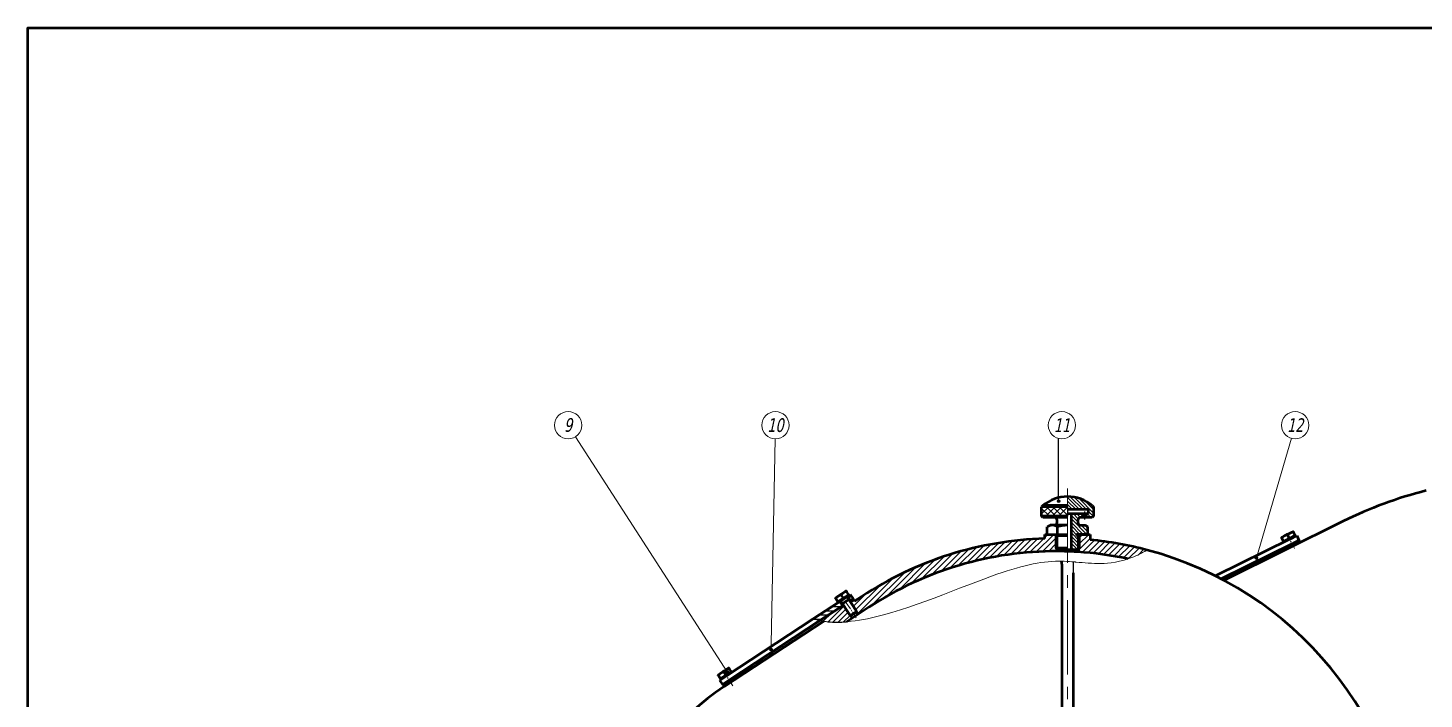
# Model space of a CAD drawing. Header units: millimetres. Extents: x 75 to 4670, y -59 to 2493.
# Drawn here: x 75 to 1149, y 1977 to 2493 of the extents above; entities that cross this region are included whole.
import ezdxf

# ---------------------------------------------------------------- set-up
doc = ezdxf.new("R2010")
doc.units = ezdxf.units.MM
doc.header["$LTSCALE"] = 3
for name, pattern in [('ACAD_ISO08W100', [36, 24, -3, 6, -3]), ('CENTER2', [28.575, 19.05, -3.175, 3.175, -3.175]), ('CENTERX2', [101.6, 63.5, -12.7, 12.7, -12.7])]:
    doc.linetypes.add(name, pattern=pattern)
for name, color, linetype, lineweight in [('剖面线 (ISO)', 7, 'Continuous', 18), ('副本(1) 中心标记（ISO）', 1, 'CENTER2', 13), ('副本(1) 中心线 (ISO)', 1, 'CENTERX2', 13), ('副本(1) 可见窄的 (ISO)', 7, 'Continuous', 15), ('副本(1) 符号 (ISO)', 7, 'Continuous', 15), ('可见 (ISO)', 7, 'Continuous', 50), ('草图几何图元 (ISO)', 7, 'Continuous', 25)]:
    doc.layers.add(name, color=color, linetype=linetype, lineweight=lineweight)
doc.styles.add('GB（3.5）', font='', dxfattribs={"width": 0.8})
doc.styles.get('GB（3.5）').set_extended_font_data('Tahoma', italic=True)

# ---------------------------------------------------------------- blocks, each defined once
blk = doc.blocks.new('图框 Default Border')
at = {"layer": '可见 (ISO)', "flags": 128}
blk.add_lwpolyline([(25, 10), (25, 831), (1179, 831), (1179, 10), (25, 10)], dxfattribs=at)

msp = doc.modelspace()

# ---------------------------------------------------------------- hatches: boundary and pattern name
h = msp.add_hatch()
h.set_pattern_fill('ANSI31', color=256)
h.paths.add_polyline_path([(865.869, 2092.99), (865.869, 2102.49), (865.869, 2103.49), (859.28, 2103.49), (857.369, 2103.49), (857.369, 2100.345, 0.13780334), (716.549, 2055.793), (710.975, 2052.138), (709.878, 2053.811), (707.37, 2052.166), (712.516, 2044.316), (713.949, 2042.13), (722.032, 2047.43, -0.14573041), (865.869, 2090.489)])
h = msp.add_hatch()
h.set_pattern_fill('ANSI31', color=256)
edge = h.paths.add_edge_path()
edge.add_line((892.369, 2099.238), (892.369, 2103.49))
edge.add_line((892.369, 2103.49), (883.869, 2103.49))
edge.add_line((883.869, 2103.49), (883.869, 2102.49))
edge.add_line((883.869, 2102.49), (883.869, 2089.99))
edge.add_line((883.869, 2089.99), (883.869, 2089.899))
edge.add_arc((866.25, 1827.449), 263.041, 77.899027, 86.159488, ccw=False)
edge.add_spline(control_points=[(921.393, 2084.645), (922.855, 2085.128), (924.349, 2085.675), (928.507, 2087.368), (931.09, 2088.603), (933.59, 2089.991)], knot_values=[1.54334207, 1.54334207, 1.54334207, 1.54334207, 2.03416692, 2.03416692, 2.88440505, 2.88440505, 2.88440505, 2.88440505], degree=3, periodic=0)
edge.add_spline(control_points=[(933.59, 2089.991), (933.616, 2090.005), (933.642, 2090.02), (933.877, 2090.151), (934.086, 2090.268), (934.527, 2090.52), (934.761, 2090.655), (935.244, 2090.937), (935.467, 2091.07), (935.772, 2091.254), (935.881, 2091.319), (936.012, 2091.399), (936.044, 2091.419), (936.044, 2091.419)], knot_values=[0.00074185, 0.00074185, 0.00074185, 0.00074185, 0.00843627, 0.00843627, 0.07033551, 0.07033551, 0.14272416, 0.14272416, 0.23095679, 0.23095679, 0.29849524, 0.29849524, 0.35550673, 0.35550673, 0.35550673, 0.35550673], degree=3, periodic=0)
edge.add_arc((866.25, 1827.449), 273.041, 75.189826, 84.510856)
h = msp.add_hatch()
h.set_pattern_fill('ANSI31', color=256, angle=135)
edge = h.paths.add_edge_path()
edge.add_line((701.923, 2048.595), (699.73, 2051.941))
edge.add_line((699.73, 2051.941), (698.946, 2051.427))
edge.add_line((698.946, 2051.427), (679.125, 2038.432))
edge.add_spline(control_points=[(679.125, 2038.432), (680.85, 2037.888), (682.606, 2037.447), (684.38, 2037.094)], knot_values=[0.07184175, 0.07184175, 0.07184175, 0.07184175, 0.61450931, 0.61450931, 0.61450931, 0.61450931], degree=3, periodic=0)
edge.add_line((684.38, 2037.094), (701.923, 2048.595))
at = {"transparency": 33554687}
h = msp.add_hatch(dxfattribs=at)
h.set_pattern_fill('ANSI31', color=256, scale=0.78, angle=135)
h.paths.add_polyline_path([(707.685, 2057.156), (706.389, 2056.306), (705.595, 2055.785), (707.788, 2052.44), (709.878, 2053.811)])
at = {"layer": '剖面线 (ISO)'}
h = msp.add_hatch(dxfattribs=at)
h.set_pattern_fill('ANSI37', color=256, scale=27.94, style=0)
h.set_pattern_definition([(45, (0.0537, -0.0001), (-2.4695704, 2.4695704), []), (135, (0.0537, -0.0001), (-2.4695704, -2.4695704), [])])
h.paths.add_polyline_path([(874.869, 2124.706), (874.869, 2117.499), (854.869, 2117.499), (854.869, 2124.706)])
h = msp.add_hatch(dxfattribs=at)
h.set_pattern_fill('ANSI31', color=256, scale=22.86, style=0)
h.set_pattern_definition([(45, (0.0537, -0.0001), (-2.0205576, 2.0205576), [])])
edge = h.paths.add_edge_path()
edge.add_spline(control_points=[(690.358, 2036.23), (694.978, 2035.793), (699.819, 2035.828), (704.804, 2036.23)], knot_values=[11.87140651, 11.87140651, 11.87140651, 11.87140651, 13.60904957, 13.60904957, 13.60904957, 13.60904957], degree=3, periodic=0)
edge.add_line((704.804, 2036.23), (709.261, 2039.057))
edge.add_line((709.261, 2039.057), (708.045, 2040.913))
edge.add_line((708.045, 2040.913), (707.498, 2041.026))
edge.add_line((707.498, 2041.026), (702.352, 2048.876))
edge.add_line((702.352, 2048.876), (684.38, 2037.094))
edge.add_spline(control_points=[(684.38, 2037.094), (684.729, 2037.025), (685.08, 2036.959), (686.04, 2036.787), (686.654, 2036.688), (687.272, 2036.599)], knot_values=[2.96770116, 2.96770116, 2.96770116, 2.96770116, 3.09069896, 3.09069896, 3.30406661, 3.30406661, 3.30406661, 3.30406661], degree=3, periodic=0)
edge.add_spline(control_points=[(687.272, 2036.599), (687.272, 2036.599), (687.272, 2036.598), (687.281, 2036.597), (687.328, 2036.59), (687.502, 2036.566), (687.648, 2036.545), (688.099, 2036.484), (688.438, 2036.44), (689.088, 2036.362), (689.354, 2036.332), (689.832, 2036.282), (690.044, 2036.26), (690.29, 2036.237), (690.324, 2036.233), (690.358, 2036.23)], knot_values=[0.9780218, 0.9780218, 0.9780218, 0.9780218, 0.98373632, 0.98373632, 1.0417633, 1.0417633, 1.11354131, 1.11354131, 1.21186551, 1.21186551, 1.27570332, 1.27570332, 1.32639129, 1.32639129, 1.33461885, 1.33461885, 1.33461885, 1.33461885], degree=3, periodic=0)
at = {"layer": '副本(1) 可见窄的 (ISO)'}
h = msp.add_hatch(dxfattribs=at)
h.set_pattern_fill('ANSI31', color=256, scale=15.24, angle=-90, style=0)
h.set_pattern_definition([(315, (0.0537, -0.0001), (1.3470384, 1.3470384), [])])
edge = h.paths.add_edge_path()
edge.add_line((874.869, 2132.49), (874.869, 2125.706))
edge.add_line((874.869, 2125.706), (874.869, 2124.706))
edge.add_line((874.869, 2124.706), (874.869, 2122.49))
edge.add_line((874.869, 2122.49), (890.869, 2122.49))
edge.add_line((890.869, 2122.49), (890.869, 2119.49))
edge.add_line((890.869, 2119.49), (889.369, 2119.49))
edge.add_line((889.369, 2119.49), (889.369, 2116.49))
edge.add_line((889.369, 2116.49), (893.869, 2116.49))
edge.add_line((893.869, 2116.49), (894.869, 2117.499))
edge.add_line((894.869, 2117.499), (894.869, 2124.706))
edge.add_line((894.869, 2124.706), (893.869, 2125.706))
edge.add_ellipse((874.869, 2102.49), major_axis=(30, 0), ratio=1, start_angle=50.70352, end_angle=90)
edge = h.paths.add_edge_path()
edge.add_line((883.869, 2102.49), (883.869, 2092.99))
edge.add_line((883.869, 2092.99), (882.515, 2091.636))
edge.add_line((882.515, 2091.636), (882.369, 2091.49))
edge.add_line((882.369, 2091.49), (877.869, 2091.49))
edge.add_line((877.869, 2091.49), (877.869, 2119.49))
edge.add_line((877.869, 2119.49), (886.369, 2119.49))
edge.add_line((886.369, 2119.49), (886.369, 2116.49))
edge.add_line((886.369, 2116.49), (884.869, 2116.49))
edge.add_ellipse((884.869, 2114.49), major_axis=(-2, 0), ratio=1, start_angle=270, end_angle=360)
edge.add_line((882.869, 2114.49), (882.869, 2112.49))
edge.add_ellipse((884.869, 2112.49), major_axis=(0, -2), ratio=1, start_angle=270, end_angle=360)
edge.add_line((884.869, 2110.49), (888.369, 2110.49))
edge.add_line((888.369, 2110.49), (890.457, 2109.284))
edge.add_line((890.457, 2109.284), (890.457, 2103.49))
edge.add_line((890.457, 2103.49), (882.663, 2103.49))
edge.add_line((882.663, 2103.49), (882.515, 2103.49))
edge.add_line((882.515, 2103.49), (881.869, 2103.49))
edge.add_line((881.869, 2103.49), (881.869, 2102.49))
edge.add_line((881.869, 2102.49), (882.515, 2102.49))
edge.add_line((882.515, 2102.49), (883.869, 2102.49))
at = {"layer": '副本(1) 符号 (ISO)'}
h = msp.add_hatch(color=256, dxfattribs=at)
edge = h.paths.add_edge_path(flags=0)
edge.add_arc((868, 2129), 1.125, 0, 360)
h = msp.add_hatch(color=256, dxfattribs=at)
edge = h.paths.add_edge_path(flags=0)
edge.add_arc((1020.143, 2085.361), 1.125, 0, 360)
h = msp.add_hatch(color=256, dxfattribs=at)
edge = h.paths.add_edge_path(flags=0)
edge.add_arc((646.733, 2014.902), 1.125, 0, 360)
h = msp.add_hatch(color=256, dxfattribs=at)
edge = h.paths.add_edge_path(flags=0)
edge.add_arc((613.07, 1997.613), 1.125, 0, 360)

# ---------------------------------------------------------------- linework, layer by layer
for p, q in [((868, 2129), (868, 2177.21)), ((886.369, 2119.49), (889.369, 2119.49)), ((889.369, 2116.49), (886.369, 2116.49))]:
    msp.add_line(p, q)
at = {"color": 1, "linetype": 'ACAD_ISO08W100'}
msp.add_line((887.869, 2121), (887.869, 2115), dxfattribs=at)
at = {"layer": '副本(1) 中心标记（ISO）', "linetype": 'CENTER2'}
msp.add_line((874.868, 2138.651), (874.868, 1671.525), dxfattribs=at)
at = {"layer": '副本(1) 中心线 (ISO)', "linetype": 'CENTER2', "ltscale": 0.1}
for p, q in [((1043.548, 2104.298), (1049.355, 2092.583)), ((699.926, 2058.048), (712.174, 2039.366)), ((609.529, 1998.952), (617.307, 1987.088))]:
    msp.add_line(p, q, dxfattribs=at)
at = {"layer": '副本(1) 可见窄的 (ISO)'}
for p, q in [((874.869, 2132.49), (874.869, 2125.706)), ((874.869, 2124.706), (874.869, 2125.706)), ((874.869, 2117.499), (874.869, 2124.706)), ((874.869, 2116.49), (874.869, 2117.499)), ((874.869, 2114.49), (874.869, 2116.49)), ((874.869, 2112.49), (874.869, 2114.49)), ((874.869, 2110.49), (874.869, 2112.49)), ((874.869, 2103.49), (874.869, 2110.49)), ((874.869, 2102.49), (874.869, 2103.49)), ((874.869, 2092.99), (874.869, 2102.49)), ((874.869, 2091.49), (874.869, 2092.99))]:
    msp.add_line(p, q, dxfattribs=at)
for points, knots in [([(933.59, 2089.991), (931.09, 2088.603), (928.507, 2087.368), (915.608, 2082.117), (906.579, 2081.227), (893.817, 2080.912), (887.741, 2081.607), (881.369, 2082.171)], [1.54334207, 1.54334207, 1.54334207, 1.54334207, 2.3935802, 2.3935802, 5.70375006, 5.70375006, 9.44914869, 9.44914869, 9.44914869, 9.44914869]), ([(936.044, 2091.419), (936.044, 2091.419), (936.012, 2091.399), (935.881, 2091.319), (935.772, 2091.254), (935.467, 2091.07), (935.244, 2090.937), (934.761, 2090.655), (934.527, 2090.52), (934.086, 2090.268), (933.877, 2090.151), (933.642, 2090.02), (933.616, 2090.005), (933.59, 2089.991)], [0.000741851, 0.000741851, 0.000741851, 0.000741851, 0.057753341, 0.057753341, 0.125291789, 0.125291789, 0.213524419, 0.213524419, 0.285913068, 0.285913068, 0.347812311, 0.347812311, 0.355506727, 0.355506727, 0.355506727, 0.355506727]), ([(868.369, 2082.818), (853.73, 2082.743), (838.896, 2079.338), (784.939, 2059.987), (746.839, 2042.688), (706.245, 2036.076), (698, 2035.507), (690.358, 2036.23)], [11.87140651, 11.87140651, 11.87140651, 11.87140651, 19.60410519, 19.60410519, 30.4562741, 30.4562741, 33.33025622, 33.33025622, 33.33025622, 33.33025622]), ([(870.241, 2082.81), (870.234, 2082.81), (870.227, 2082.81), (870.121, 2082.812), (869.975, 2082.814), (869.609, 2082.817), (869.395, 2082.818), (869.013, 2082.819), (868.86, 2082.819), (868.637, 2082.819), (868.57, 2082.819), (868.473, 2082.819), (868.444, 2082.818), (868.399, 2082.818), (868.384, 2082.818), (868.369, 2082.818)], [0.632470757, 0.632470757, 0.632470757, 0.632470757, 0.638107353, 0.638107353, 0.716928372, 0.716928372, 0.793888969, 0.793888969, 0.841642796, 0.841642796, 0.861844647, 0.861844647, 0.870741683, 0.870741683, 0.875276181, 0.875276181, 0.875276181, 0.875276181]), ([(879.866, 2082.3), (879.672, 2082.316), (879.436, 2082.336), (879.025, 2082.369), (878.87, 2082.381), (878.63, 2082.4), (878.549, 2082.406), (878.431, 2082.415), (878.393, 2082.418), (878.318, 2082.424), (878.281, 2082.427), (878.243, 2082.43)], [0, 0, 0, 0, 0.088299496, 0.088299496, 0.137521516, 0.137521516, 0.162176416, 0.162176416, 0.173433266, 0.173433266, 0.184805642, 0.184805642, 0.184805642, 0.184805642]), ([(881.369, 2082.171), (881.351, 2082.172), (881.334, 2082.174), (881.175, 2082.188), (881.034, 2082.2), (880.715, 2082.228), (880.54, 2082.243), (880.185, 2082.273), (880.012, 2082.288), (879.866, 2082.3)], [0.376420263, 0.376420263, 0.376420263, 0.376420263, 0.381588343, 0.381588343, 0.42428637, 0.42428637, 0.480568761, 0.480568761, 0.547305954, 0.547305954, 0.547305954, 0.547305954]), ([(687.272, 2036.599), (686.654, 2036.688), (686.04, 2036.787), (685.08, 2036.959), (684.729, 2037.025), (684.38, 2037.094)], [2.967701161, 2.967701161, 2.967701161, 2.967701161, 3.181068809, 3.181068809, 3.304066609, 3.304066609, 3.304066609, 3.304066609]), ([(690.358, 2036.23), (690.324, 2036.233), (690.29, 2036.237), (690.044, 2036.26), (689.832, 2036.282), (689.354, 2036.332), (689.088, 2036.362), (688.438, 2036.44), (688.099, 2036.484), (687.648, 2036.545), (687.502, 2036.566), (687.328, 2036.59), (687.281, 2036.597), (687.272, 2036.598), (687.272, 2036.599), (687.272, 2036.599)], [0.978021797, 0.978021797, 0.978021797, 0.978021797, 0.98624935, 0.98624935, 1.03693732, 1.03693732, 1.100775131, 1.100775131, 1.199099336, 1.199099336, 1.270877345, 1.270877345, 1.328904324, 1.328904324, 1.334618845, 1.334618845, 1.334618845, 1.334618845])]:
    msp.add_open_spline(points, degree=3, knots=knots, dxfattribs=at)
for points in [[(878.243, 2082.43), (875.675, 2082.624), (873.033, 2082.773), (870.241, 2082.81)], [(684.38, 2037.094), (682.606, 2037.447), (680.85, 2037.888), (679.125, 2038.432)]]:
    msp.add_open_spline(points, degree=3, dxfattribs=at)
at = {"layer": '副本(1) 符号 (ISO)'}
for p, q in [((610.631, 2001.394), (496.318, 2178.601)), ((646.82, 2019.401), (649.878, 2176.915)), ((1020.143, 2085.361), (1047.131, 2177.342)), ((646.82, 2019.401), (646.755, 2016.027)), ((610.631, 2001.394), (612.46, 1998.558))]:
    msp.add_line(p, q, dxfattribs=at)
for centre, radius in [((490.644, 2187.397), 10.5), ((650.081, 2187.397), 10.5), ((870.542, 2187.397), 10.5), ((1050.019, 2187.397), 10.5), ((868, 2129), 1.125), ((1020.143, 2085.361), 1.125), ((646.733, 2014.902), 1.125), ((613.07, 1997.613), 1.125)]:
    msp.add_circle(centre, radius, dxfattribs=at)
at = {"layer": '可见 (ISO)'}
for p, q in [((855.869, 2125.706), (854.869, 2124.706)), ((874.869, 2124.706), (854.869, 2124.706)), ((854.869, 2117.499), (854.869, 2124.706)), ((874.869, 2117.499), (854.869, 2117.499)), ((855.869, 2116.49), (854.869, 2117.499)), ((874.869, 2125.706), (855.869, 2125.706)), ((874.869, 2116.49), (855.869, 2116.49)), ((890.869, 2122.49), (874.869, 2122.49)), ((874.869, 2119.49), (877.869, 2119.49)), ((877.869, 2119.49), (886.369, 2119.49)), ((877.869, 2091.49), (877.869, 2119.49)), ((886.369, 2116.49), (884.869, 2116.49)), ((886.369, 2119.49), (886.369, 2116.49)), ((886.369, 2119.49), (889.369, 2119.49)), ((889.369, 2116.49), (886.369, 2116.49)), ((889.369, 2119.49), (890.869, 2119.49)), ((889.369, 2116.49), (889.369, 2119.49)), ((893.869, 2116.49), (889.369, 2116.49)), ((890.869, 2119.49), (890.869, 2122.49)), ((893.869, 2125.706), (894.869, 2124.706)), ((894.869, 2117.499), (893.869, 2116.49)), ((894.869, 2124.706), (894.869, 2117.499)), ((861.369, 2110.49), (859.28, 2109.284)), ((859.28, 2103.49), (859.28, 2109.284)), ((863.177, 2110.49), (861.369, 2110.49)), ((874.869, 2110.49), (863.177, 2110.49)), ((866.869, 2112.49), (866.869, 2114.49)), ((867.074, 2103.49), (867.074, 2109.284)), ((882.869, 2114.49), (882.869, 2112.49)), ((884.869, 2110.49), (888.369, 2110.49)), ((888.369, 2110.49), (890.457, 2109.284)), ((890.457, 2103.49), (890.457, 2109.284)), ((1087.025, 2113.573), (996.189, 2068.542)), ((1048.472, 2105.622), (1046.232, 2104.512)), ((857.369, 2103.49), (859.28, 2103.49)), ((857.369, 2100.345), (857.369, 2103.49)), ((859.28, 2103.49), (867.074, 2103.49)), ((865.869, 2102.49), (874.869, 2102.49)), ((865.869, 2102.49), (865.869, 2092.99)), ((867.074, 2103.49), (874.869, 2103.49)), ((867.222, 2103.49), (867.222, 2102.49)), ((867.869, 2103.49), (867.869, 2102.49)), ((881.869, 2103.49), (881.869, 2102.49)), ((890.457, 2103.49), (881.869, 2103.49)), ((881.869, 2102.49), (883.869, 2102.49)), ((882.515, 2103.49), (892.369, 2103.49)), ((883.869, 2102.49), (883.869, 2092.99)), ((892.369, 2103.49), (892.369, 2099.238)), ((1045.769, 2099.818), (988.666, 2071.51)), ((1047.545, 2096.234), (993.092, 2069.239)), ((993.092, 2069.239), (1047.545, 2096.234)), ((1041.752, 2102.291), (1039.512, 2101.181)), ((1041.067, 2098.045), (1039.711, 2100.781)), ((1045.547, 2100.266), (1041.067, 2098.045)), ((1041.56, 2098.289), (1041.782, 2097.841)), ((1046.232, 2104.512), (1041.752, 2102.291)), ((1045.547, 2100.266), (1044.19, 2103.001)), ((1050.026, 2102.487), (1045.547, 2100.266)), ((1045.769, 2099.818), (1051.144, 2102.483)), ((1047.545, 2096.234), (1052.921, 2098.899)), ((1047.545, 2096.234), (1052.921, 2098.899)), ((1050.026, 2102.487), (1048.67, 2105.222)), ((1049.534, 2102.242), (1049.756, 2101.794)), ((1051.144, 2102.483), (1052.921, 2098.899)), ((1053.809, 2097.107), (1052.921, 2098.899)), ((865.869, 2092.99), (874.869, 2092.99)), ((867.369, 2091.49), (865.869, 2092.99)), ((867.222, 2091.636), (867.222, 2090.488)), ((874.869, 2091.49), (867.369, 2091.49)), ((877.869, 2091.49), (874.869, 2091.49)), ((882.369, 2091.49), (877.869, 2091.49)), ((883.869, 2092.99), (882.369, 2091.49)), ((870.369, 2080.542), (870.369, 1924.23)), ((879.369, 1924.23), (879.369, 2073.793)), ((996.189, 2068.542), (995.267, 2068.085)), ((698.384, 2055.841), (696.293, 2054.47)), ((698.212, 2051.543), (696.538, 2054.097)), ((702.393, 2054.285), (698.212, 2051.543)), ((702.565, 2058.582), (698.384, 2055.841)), ((698.672, 2051.845), (698.946, 2051.427)), ((698.946, 2051.427), (706.389, 2056.306)), ((700.159, 2052.222), (707.498, 2041.026)), ((702.393, 2054.285), (700.719, 2056.838)), ((706.575, 2057.026), (702.393, 2054.285)), ((704.656, 2059.953), (702.565, 2058.582)), ((706.575, 2057.026), (704.901, 2059.579)), ((705.176, 2055.511), (712.516, 2044.316)), ((706.115, 2056.724), (706.389, 2056.306)), ((706.389, 2056.306), (707.685, 2057.156)), ((709.878, 2053.811), (707.37, 2052.166)), ((707.37, 2052.166), (709.878, 2053.811)), ((707.685, 2057.156), (709.878, 2053.811)), ((709.878, 2053.811), (710.975, 2052.138)), ((710.975, 2052.138), (716.549, 2055.793)), ((679.125, 2038.432), (698.946, 2051.427)), ((702.352, 2048.876), (684.38, 2037.094)), ((701.515, 2048.328), (702.352, 2048.876)), ((707.498, 2041.026), (712.516, 2044.316)), ((708.347, 2040.85), (707.498, 2041.026)), ((722.032, 2047.43), (708.095, 2038.292)), ((712.339, 2043.467), (708.347, 2040.85)), ((712.339, 2043.467), (712.516, 2044.316)), ((687.272, 2036.599), (610.619, 1986.345)), ((612.347, 1994.653), (679.125, 2038.432)), ((614.54, 1991.308), (684.38, 2037.094)), ((614.54, 1991.308), (684.38, 2037.094)), ((708.095, 2038.292), (704.971, 2036.244)), ((612.245, 1999.369), (608.063, 1996.627)), ((614.336, 2000.739), (612.245, 1999.369)), ((616.254, 1997.812), (614.58, 2000.366)), ((608.063, 1996.627), (605.973, 1995.257)), ((607.891, 1992.33), (606.217, 1994.883)), ((612.347, 1994.653), (607.329, 1991.363)), ((609.522, 1988.018), (607.329, 1991.363)), ((612.073, 1995.071), (607.891, 1992.33)), ((608.351, 1992.631), (608.626, 1992.213)), ((614.54, 1991.308), (609.522, 1988.018)), ((609.522, 1988.018), (614.54, 1991.308)), ((609.522, 1988.018), (610.619, 1986.345)), ((612.073, 1995.071), (610.399, 1997.625)), ((616.254, 1997.812), (612.073, 1995.071)), ((615.795, 1997.511), (616.069, 1997.093))]:
    msp.add_line(p, q, dxfattribs=at)
for centre, radius, start, end in [((874.869, 2102.49), 30, 90, 129.29648), ((874.869, 2102.49), 30, 50.70352, 90), ((1228.869, 1827.449), 319.354, 104.145056, 116.369552), ((864.869, 2114.49), 2, 0, 90), ((884.869, 2114.49), 2, 90, 180), ((864.869, 2112.49), 2, 270, 0), ((884.869, 2112.49), 2, 180, 270), ((866.25, 1827.449), 273.041, 91.864085, 123.248618), ((866.25, 1827.449), 273.041, 75.189826, 84.510856), ((866.25, 1827.449), 263.041, 89.788387, 123.248618), ((866.25, 1827.449), 263.041, 77.898845, 86.454849), ((866.25, 1827.449), 273.041, 3.54365, 75.189826), ((714.791, 1827.449), 190, 123.248618, 161.254921)]:
    msp.add_arc(centre, radius, start, end, dxfattribs=at)
msp.add_ellipse((868.369, 2080.542), major_axis=(0, 6.446), ratio=0.31026213, start_param=4.71238898, end_param=5.0719277, dxfattribs=at)
for points in [[(863.177, 2110.49), (861.369, 2110.49), (859.28, 2109.284)], [(867.074, 2109.284), (864.986, 2110.49), (863.177, 2110.49)], [(874.869, 2110.49), (871.251, 2110.49), (867.074, 2109.284)], [(1048.472, 2105.622), (1048.472, 2105.622), (1048.67, 2105.222)], [(1039.711, 2100.781), (1039.512, 2101.181), (1039.512, 2101.181)], [(1041.752, 2102.291), (1040.713, 2101.776), (1039.711, 2100.781)], [(1044.19, 2103.001), (1042.792, 2102.807), (1041.752, 2102.291)], [(1046.232, 2104.512), (1045.192, 2103.997), (1044.19, 2103.001)], [(1048.67, 2105.222), (1047.271, 2105.027), (1046.232, 2104.512)], [(696.538, 2054.097), (696.293, 2054.47), (696.293, 2054.47)], [(698.384, 2055.841), (697.413, 2055.205), (696.538, 2054.097)], [(700.719, 2056.838), (699.354, 2056.477), (698.384, 2055.841)], [(702.565, 2058.582), (701.595, 2057.946), (700.719, 2056.838)], [(704.901, 2059.579), (703.535, 2059.218), (702.565, 2058.582)], [(704.656, 2059.953), (704.656, 2059.953), (704.901, 2059.579)], [(612.245, 1999.369), (611.274, 1998.733), (610.399, 1997.625)], [(614.58, 2000.366), (613.215, 2000.005), (612.245, 1999.369)], [(614.336, 2000.739), (614.336, 2000.739), (614.58, 2000.366)], [(606.217, 1994.883), (605.973, 1995.257), (605.973, 1995.257)], [(608.063, 1996.627), (607.093, 1995.991), (606.217, 1994.883)], [(610.399, 1997.625), (609.034, 1997.264), (608.063, 1996.627)]]:
    msp.add_rational_spline(points, [1, 1.0379548493, 1], degree=2, dxfattribs=at)
msp.add_open_spline([(882.515, 2089.986), (882.515, 2089.986), (882.324, 2089.998), (881.543, 2090.045), (880.955, 2090.079), (879.598, 2090.152), (878.738, 2090.195), (876.854, 2090.278), (875.829, 2090.317), (873.909, 2090.38), (872.885, 2090.408), (871.001, 2090.448), (870.141, 2090.462), (868.783, 2090.478), (868.194, 2090.483), (867.414, 2090.487), (867.222, 2090.488), (867.222, 2090.488)], degree=3, knots=[0, 0, 0, 0, 0.28806612, 0.28806612, 0.57613224, 0.57613224, 0.86446544, 0.86446544, 1.15279865, 1.15279865, 1.44091839, 1.44091839, 1.72903813, 1.72903813, 2.01708294, 2.01708294, 2.30512775, 2.30512775, 2.30512775, 2.30512775], dxfattribs=at)
at = {"layer": '草图几何图元 (ISO)'}
for p, q in [((854.869, 2124.706), (874.869, 2124.706)), ((854.869, 2117.499), (854.869, 2124.706)), ((874.869, 2117.499), (854.869, 2117.499)), ((874.869, 2124.706), (874.869, 2117.499)), ((865.869, 2103.49), (865.869, 2102.49)), ((865.869, 2102.49), (865.869, 2103.49)), ((867.222, 2102.49), (865.869, 2102.49)), ((867.222, 2103.49), (867.222, 2102.49)), ((867.222, 2102.49), (867.222, 2091.636)), ((882.515, 2102.49), (882.515, 2091.636)), ((883.869, 2102.49), (883.869, 2103.49)), ((883.869, 2103.49), (883.869, 2089.99)), ((883.869, 2102.49), (883.869, 2103.49)), ((883.869, 2103.49), (883.869, 2102.49)), ((865.869, 2092.99), (865.869, 2090.489)), ((865.869, 2092.99), (867.222, 2091.636)), ((867.222, 2091.636), (867.222, 2090.488)), ((883.869, 2092.99), (883.869, 2089.899)), ((883.869, 2092.99), (883.869, 2089.899)), ((883.869, 2092.99), (883.869, 2089.899)), ((879.369, 2073.793), (879.369, 2082.341)), ((699.73, 2051.941), (701.923, 2048.595)), ((705.589, 2055.782), (707.782, 2052.436)), ((712.401, 2043.765), (706.218, 2053.197)), ((709.878, 2053.811), (707.37, 2052.166)), ((707.37, 2052.166), (712.516, 2044.316)), ((710.975, 2052.138), (709.878, 2053.811)), ((716.549, 2055.793), (710.975, 2052.138)), ((684.38, 2037.094), (702.352, 2048.876)), ((708.049, 2040.912), (701.866, 2050.344)), ((702.352, 2048.876), (707.498, 2041.026)), ((707.498, 2041.026), (708.931, 2038.841)), ((707.498, 2041.026), (708.045, 2040.913)), ((708.045, 2040.913), (709.261, 2039.057)), ((712.516, 2044.316), (712.339, 2043.467)), ((712.402, 2043.769), (713.618, 2041.914)), ((712.516, 2044.316), (713.949, 2042.13)), ((709.261, 2039.057), (704.804, 2036.23))]:
    msp.add_line(p, q, dxfattribs=at)
at = {"layer": '草图几何图元 (ISO)', "lineweight": 50}
for p, q in [((882.515, 2102.49), (882.515, 2103.485)), ((882.515, 2091.636), (882.515, 2089.986)), ((701.934, 2048.602), (699.757, 2051.922)), ((701.536, 2050.12), (706.554, 2053.41)), ((705.595, 2055.785), (707.788, 2052.44)), ((708.05, 2040.912), (709.264, 2039.059)), ((712.401, 2043.764), (713.615, 2041.912))]:
    msp.add_line(p, q, dxfattribs=at)
at = {"layer": '草图几何图元 (ISO)'}
msp.add_arc((697.581, 2116.067), 80.163, 264.830386, 275.169607, dxfattribs=at)

# ---------------------------------------------------------------- block references
at = {"xscale": 3, "yscale": 3, "zscale": 3}
msp.add_blockref('图框 Default Border', (0, 0), dxfattribs=at)

# ---------------------------------------------------------------- texts
at = {"layer": '副本(1) 符号 (ISO)', "char_height": 10.5, "attachment_point": 5, "style": 'GB（3.5）'}
for s, insert in [('9', (490.644, 2187.508)), ('10', (650.081, 2187.397)), ('11', (870.542, 2187.397)), ('12', (1050.019, 2187.508))]:
    msp.add_mtext(s, dxfattribs=dict(at, insert=insert))

doc.saveas('drawing.dxf')
